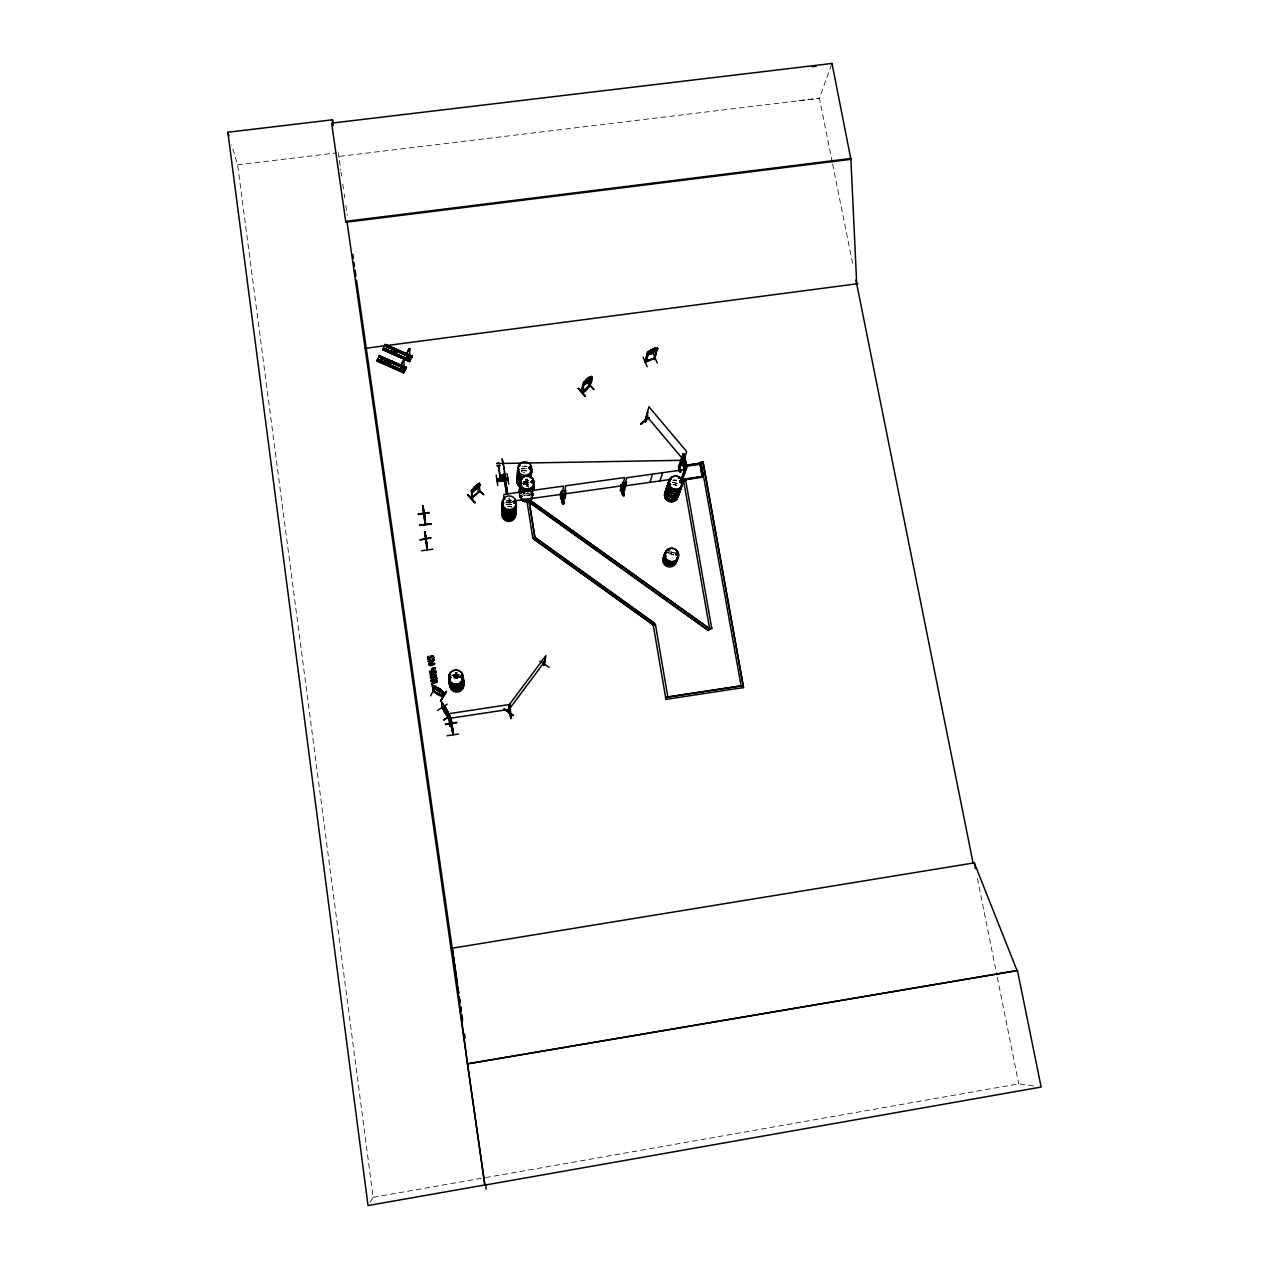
<?xml version="1.0" encoding="UTF-8"?>
<svg xmlns="http://www.w3.org/2000/svg" width="1269" height="1269" viewBox="0 0 1269 1269"><rect width="100%" height="100%" fill="white"/><g stroke="black" fill="none" stroke-linecap="round" stroke-linejoin="round"><path stroke-width="0.75" stroke-dasharray="5 3.75" d="M532.663 495.814L533.25 493.99M831.623 64.481L819.409 98.268L832.242 162.051M531.981 495.132L532.996 493.53A7.027 6.757 6.2 0 1 530.791 496.353L532.108 495.084M531.933 497.258L532.821 495.703A6.995 6.726 6.2 0 0 533.186 494.022M370.072 1202.266L373.134 1197.317L237.604 164.827L231.64 144.92M532.266 492.991L529.395 495.275M527.19 481.3L523.574 481.808L528.776 480.396L527.19 481.411M526.841 485.678L528.459 484.774A6.884 6.615 6.1 0 1 526.825 485.71M453.636 676.044L459.204 675.949A7.106 6.98 -10.9 0 0 453.699 676.091A7.217 7.091 -10.9 0 1 459.172 675.965M459.267 677.44A7.075 6.948 -11.1 0 0 453.858 677.535L459.33 677.392M453.953 678.804L457.633 678.249A7.027 6.9 -11.2 0 0 454.016 678.915M667.351 552.269L669.16 551.809M529.554 493.213L525.905 493.72A7.075 6.805 6.3 0 0 529.538 493.197A7.075 6.805 6.3 0 1 525.921 493.578M511.677 500.478L506.204 500.557A6.995 6.742 4.4 0 1 511.629 500.478A7.106 6.853 4.4 0 0 506.22 500.573M529.411 495.18L523.97 495.259M523.272 468.293L521.496 468.769A6.932 6.662 6.2 0 1 526.873 468.769L521.496 468.864A6.948 6.678 6.1 0 1 526.873 468.88M523.161 470.466L521.385 470.926A6.916 6.646 6.1 0 1 526.73 470.831M525.54 479.761L527.333 479.285M523.685 482.696L525.477 482.109M525.255 483.917L528.618 482.553A6.916 6.646 6.1 0 1 523.447 483.981L525.271 483.949L523.447 483.949M525.35 484.235L523.574 484.695A6.932 6.662 6.2 0 1 528.935 484.599L525.334 484.219M373.134 1197.317L485.091 1177.632M485.535 1177.616L1018.737 1083.837L1033.68 1085.978M505.681 502.127L511.534 501.303M237.604 164.827L336.333 152.899M339.6 156.373L819.409 98.268L798.947 100.616M457.094 672.792L455.174 672.824A7.281 7.138 -10.6 0 1 457.078 672.824A7.17 7.027 -10.6 0 0 455.19 672.871M455.619 676.996L457.506 676.964M673.633 554.807L668.414 553.538A6.884 6.678 21.3 0 1 673.569 554.902M508.012 500.081L509.852 500.065M509.789 502.032L506.141 502.635A6.948 6.71 4.4 0 1 511.534 502.556L509.789 502.112L511.597 502.476M507.79 506.22L511.407 506.632A7.011 6.773 4.3 0 0 507.79 506.252A6.9 6.662 4.3 0 1 511.359 506.632M523.145 470.434L524.985 470.418M673.046 480.142L674.902 480.142M525.477 482.204L527.333 482.093M672.3 482.283L677.535 483.568A6.884 6.599 19 0 0 672.332 482.426M459.077 674.632L455.317 674.172L451.859 675.711A7.122 6.98 -10.8 0 1 459.013 674.791A7.17 7.027 -10.8 0 0 451.938 675.742A7.138 6.995 -10.8 0 1 459.013 674.759A7.122 6.995 -10.8 0 0 451.954 675.742A7.154 7.027 -10.8 0 1 459.029 674.743M674.886 480.126L676.678 480.554A6.916 6.646 18.9 0 0 673.125 480.142M673.442 484.266L676.821 485.551A6.868 6.599 19 0 0 671.698 484.282M527.063 466.595L521.622 466.659A7.075 6.789 6.2 0 1 527.047 466.611A6.98 6.694 6.2 0 0 521.686 466.627M524.985 470.434L526.778 470.847M527.317 482.188L529.125 482.617M527.016 486.408L528.808 486.852L527.016 486.439A6.9 6.646 6.2 0 1 528.761 486.82M511.502 504.491L506.077 504.57A7.043 6.789 4.3 0 1 511.486 504.618M670.936 551.745L674.347 553.046A6.9 6.678 21.3 0 0 670.984 551.761L674.315 553.062M670.238 553.522L672.015 553.966M520.75 497.416L522.146 498.654A6.995 6.726 6.2 0 1 519.338 494.196L520.845 497.448M532.536 492.483L533.043 494.18M519.418 494.291L519.925 495.957M519.687 497.813L519.132 494.355M977.416 878.354L996.895 975.29M997.291 977.225L1018.737 1083.837M832.623 163.987L853.212 266.427M338.268 152.661L339.109 158.546M339.378 160.497L340.79 170.3M341.06 172.251L341.631 176.169M342.757 184.005L343.867 191.841M344.153 193.792L344.708 197.71M345.834 205.546L347.246 215.349M508.092 498.241A7.011 6.773 4.5 0 1 509.916 498.209M506.268 500.906A6.98 6.742 4.4 0 1 511.613 500.843M506.157 504.554A6.932 6.694 4.3 0 1 511.455 504.491M506.22 502.952A6.932 6.678 4.4 0 1 511.518 502.889M507.806 506.585A6.9 6.662 4.3 0 1 511.344 506.997M455.222 673.125A7.154 7.027 -10.7 0 1 457.094 673.093M453.715 676.345A7.106 6.98 -10.9 0 1 459.156 676.234M453.826 677.519A7.186 7.059 -11.1 0 1 459.315 677.408M672.998 480.507A6.916 6.631 18.9 0 1 676.536 480.919M673.347 484.631A6.868 6.583 19 0 1 676.663 485.9M673.395 484.393A6.98 6.694 19 0 1 676.774 485.678M672.269 482.632A6.868 6.583 19 0 1 677.376 483.87M527.333 479.159A7.075 6.789 6.2 0 1 525.556 479.634M527.301 478.936A6.98 6.694 6.2 0 1 525.54 479.412M528.38 484.457A6.884 6.615 6.1 0 1 526.857 485.345M523.034 472.702A6.884 6.615 6.1 0 1 524.827 472.671M528.554 482.22A6.916 6.646 6.1 0 1 523.462 483.6M521.416 471.275A6.916 6.646 6.1 0 1 526.714 471.211M525.62 480.19A7.075 6.805 6.3 0 1 527.46 480.174M532.155 492.8A6.932 6.678 6.2 0 1 524.034 495.005M523.764 482.664A6.932 6.678 6.2 0 1 529.078 482.601M532.123 493.118A6.932 6.678 6.2 0 1 522.431 494.482M523.748 482.997A6.932 6.678 6.2 0 1 529.046 482.934M523.574 484.821A7.027 6.757 6.2 0 1 528.951 484.758M532.869 493.26A6.932 6.662 6.2 0 1 530.743 496.036M522.32 496.147A6.932 6.662 6.2 0 1 521.004 494.926M527.016 486.55A6.995 6.726 6.2 0 1 528.776 486.979M533.123 493.768A6.9 6.646 6.2 0 1 531.822 496.972M522.178 498.32A6.9 6.646 6.2 0 1 519.449 493.942M532.869 494.117A6.821 6.583 6.1 0 1 532.901 495.83L532.917 495.83A6.884 6.631 6.1 0 0 532.409 492.483M667.351 552.602A6.884 6.662 21.3 0 1 674.172 553.363M527.476 480.031L525.62 480.047A7.075 6.805 6.3 0 1 527.476 480.047M522.289 496.48L520.893 495.227A7.027 6.757 6.2 0 0 522.241 496.465M523.589 481.57A6.932 6.662 6.2 0 0 528.681 480.19A6.948 6.678 6.1 0 1 523.589 481.728M519.338 494.291A6.821 6.583 6.1 0 0 519.862 497.654A6.884 6.631 6.1 0 1 519.275 494.323"/><path stroke-width="1.5" d="M496.163 475.098L497.781 485.567M507.743 478.239L496.877 479.872L507.759 478.35M500.081 477.318L499.685 474.241L500.097 476.858M500.383 477.287L498.463 465.596L499.685 474.717M427.701 657.818C426.971 656.263 429.747 655.613 428.478 657.215M501.953 476.319L502.127 480.332L502.048 475.447M502.254 475.225L502.746 476.351M403.907 368.565L404.843 368.502M502.714 479.174L503.047 475.431M502.603 501.541L503.016 505.205M502.207 476.509L501.794 475.288L503.016 475.114L502.889 480.221L502.841 479.27M485.948 1189.196L486.043 1185.468M404.732 369.39L404.827 368.629M506.648 493.879L503.825 476.589L504.396 473.496L507.521 494.022M504.808 499.161L503.809 499.304L503.936 494.434L563.436 486.106L561.707 499.034M406.762 355.13L407.111 353.321M505.617 482.331L507.505 493.942M409.379 356.763L410.522 357.208M409.681 348.753L409.601 356.002L408.047 359.127M507.029 473.575L508.679 484.171M484.853 1185.103L467.5 1063.85L1017.452 970.515L1041.151 1087.057L484.853 1185.103L347.056 222.091M507.965 479.587L497.067 480.999L507.949 479.412M679.47 467.182L684.213 453.652L682.896 453.826L685.419 467.991L680.961 480.317L703.248 477.176L700.837 463.09L685.339 465.39M396.245 351.846L395.246 350.403M433.903 657.945L433.697 659.452L432.951 658.976M700.932 464.2L683.452 466.659M703.248 477.001L700.821 463.534M422.91 506.014L424.147 514.944L423.545 513.548M425.401 523.177L425.21 524.414L424.369 515.579M509.694 712.131L508.552 711.703L509.789 711.512M451.574 724.71L450.257 715.986L449.226 716.144M451.288 721.982L452.985 734.799L450.923 723.742M450.035 721.014L448.893 713.67L510.233 704.406C506.49 724.012 511.233 703.978 509.012 707.515M508.853 712.337L509.345 710.83M509.139 711.148L508.568 711.941L509.662 711.703C508.568 684.213 513.422 741.033 509.234 708.102M410.522 357.271L410.141 357.16M426.828 548.922L427.383 549.715L425.575 536.819M510.788 717.286L509.377 708.165M708.435 630.519L529.3 502.08L527.174 502.381L529.284 502.318L708.435 630.519L709.768 628.647L711.893 628.329L709.672 628.821L530.537 500.668L709.672 628.821L683.658 481.03L685.736 480.729L711.782 628.504M529.284 502.318L534.883 537.517L654.487 623.285L534.899 537.295L532.758 537.818L534.883 537.517L529.284 502.318L530.569 500.43M513.326 715.304L503.841 709.292M655.438 624.491L653.234 624.982L533.63 538.96L653.313 624.808L655.438 624.491L667.811 696.887M645.239 361.395L646.444 361.411M430.445 656.961L430.239 658.659M430.397 657.691L431.27 655.74M431.174 657.85L432.443 656.517M501.969 479.27L501.858 480.142M561.691 490.817L562.754 491.04L561.691 490.817C558.36 495.053 562.373 500.795 560.755 498.384M561.802 498.654L560.739 498.336M562.659 493.229L564.531 503.587M578.315 388.362L585.39 396.451M539.864 660.99L549.033 667.32M561.437 493.435L562.706 503.841M563.579 498.32L564.832 497.86L563.912 498.416M565.546 492.134L564.546 498.114L563.753 497.971M564.737 498.527C566.846 495.989 564.308 488.676 565.895 490.595M582.582 391.661L583.994 382.191L582.661 391.582M404.51 369.009L404.034 368.962M543.846 665.337L544.179 661.323M544.766 659.801L545.051 658.754L543.909 665.242L544.544 664.242M544.528 664.591L545.908 655.581L509.456 704.454L509.107 711.909M590.006 385.998L588.943 386.347L589.942 380.557M584.343 382.461L583.502 383.095C575.238 405.081 595.97 382.873 591.544 376.401L589.403 386.522M585.802 383.936C579.362 386.49 592.115 381.223 591.481 377.924C591.957 373.276 583.962 381.668 583.391 383.175M593.654 389.424L586.357 381.826M400.766 365.964L403.796 359.984M403.764 361.126L403.78 359.873M404.081 360.602L403.859 367.249L402.305 370.374L400.845 366.598M684.181 455.983L685.117 456.491L686.656 451.51L648.887 406.73L645.017 421.514C646.508 421.641 645.271 420.658 647.872 414.598M645.112 421.038L645.588 421.752M680.977 480.221L685.419 467.896L683.674 453.905M685.99 467.293L682.246 477.636M686.132 467.769L681.39 480.824M677.091 554.886L677.535 553.918L676.536 553.712M681.104 481.3L681.691 482.696L680.057 482.648M675.885 553.903L675.838 554.712M669.477 483.775C671.745 484.615 668.414 482.632 669.778 484.06M679.74 481.95L680.406 481.141L680.581 482.648M648.776 351.814L647.761 352.195L645.287 362.093L646.222 361.855L648.776 351.941L647.618 351.862L645.144 361.76L654.994 357.731M648.126 353.163L646.238 361.03M647.158 366.725L643.161 357.144M653.202 353.401L657.199 363.013M621.556 489.882L620.287 490.357L621.445 489.897M621.54 490.532C617.86 492.721 624.602 479.65 622.476 482.68M656.755 348.88C652.044 373.958 656.01 346.485 657.612 348.547L657.39 350.181L650.204 354.146M621.334 490.675L623.396 482.157M621.429 490.548L624.729 477.525L565.609 485.805L563.88 498.701M657.453 348.214L654.804 358.048M532.948 481.982L532.108 482.696L531.489 481.617M531.188 482.093C533.773 485.361 532.98 478.334 531.108 482.141M519.529 469.546L518.418 469.562M518.418 475.796L518.402 476.621M513.501 501.778L513.437 502.603M515.04 501.62L514.357 502.889L513.977 501.509M515.468 502.572L515.055 501.366M521.797 483.441L521.099 482.934L521.385 483.759M520.338 490.294L520.893 489.342M528.618 467.42A6.98 6.694 6.2 0 1 529.934 468.642L529.252 467.627M528.665 467.484A7.075 6.789 6.2 0 1 529.998 468.705L530.712 467.975M623.523 490.024C625.284 491.357 622.254 488.089 625.395 482.347L626.458 482.569L624.443 490.675M515.975 506.125A6.995 6.757 4.4 0 1 507.378 513.644A6.995 6.757 4.4 0 1 503.428 503.063L502.841 503.967L503.777 503.254M503.174 510.487L502.873 509.44M460.282 676.916L460.473 675.838M461.408 675.631L461.63 677.154L460.679 675.949M462.63 680.184L462.566 681.263M623.412 490.088L626.743 477.731L685.498 469.498M620.636 484.964L623.016 495.481M648.871 417.485L640.559 423.941L649.284 417.739M626.394 482.204L623.365 490.342L624.507 490.373M449.369 678.09L450.622 678.074M501.889 479.317L502.112 480.221M503.032 476.256L502.936 475.447M622.27 485.329L624.047 495.798L622.349 485.202M645.049 420.959L647.698 412.124L645.604 422.085M409.538 350.656L409.586 348.531M410.775 357.81L411.013 356.811L410.061 358.128L410.775 356.7L410.426 359.317L410.061 358.128M650.014 482.331L652.52 474.114M376.972 360.904L403.796 372.785L376.941 360.967L379.621 355.542L378.86 357.081M377.305 360.253L377.765 359.317L402.781 370.437M382.762 349.673L409.538 361.538L382.73 349.736L385.189 344.422L412.139 356.208L411.489 357.43M382.889 349.276L383.539 348.118M384.745 345.517L385.189 344.422L412.155 356.177M403.764 372.848L406.429 367.407L379.399 355.891M404.065 372.229L377.067 360.317L403.954 372.356L404.573 371.198L379.177 360.84M380.589 357.985L405.62 369.041L406.413 367.439M409.506 361.586L411.965 356.399L409.157 354.543M410.109 360.174L409.649 361.189M410.125 360.237L385.268 349.007M659.959 480.935L662.608 472.702M443.214 708.197L442.675 707.103M442.247 707.626C441.58 706.31 442.722 701.884 441.564 702.756M655.264 358.144L645.54 362.109M645.334 361.364L654.027 358.239M390.455 362.982L389.98 363.822M423.497 513.945L425.194 524.303M424.909 523.082L425.67 524.113M426.003 542.561L426.701 543.782L426.003 540.245M682.992 453.953L678.629 466.516M401.591 363.838L400.75 366.392L402.511 370.469L404.065 367.344M407.412 352.465L406.857 355.336M681.976 464.803L683.785 460.235L682.167 464.866M433.126 658.484L432.713 659.594M684.737 467.325L683.991 469.403L684.737 467.325L683.483 460.282L496.734 463.534L498.78 462.899M831.623 64.481L832.004 63.45L331.637 123.141L345.834 222.249L850.896 159.323L832.004 63.45M681.865 480.19L686.418 467.849M560.486 498.765L561.659 498.527M682.341 479.888L686.719 467.801L684.213 453.652M683.658 481.03L685.736 480.729M471.465 498.352L472.528 498.019L471.894 489.882L471.465 498.495L479.46 491.389L471.878 498.479M478.699 492.007L479.317 490.929L471.465 498.447M449.765 720.776L450.971 720.522L450.067 721.173M701.011 462.233L703.089 461.948L701.011 462.233L741.08 685.752M700.71 464.137L700.869 463.09M702.915 476.335L682.087 480.126M383.317 348.436L410.315 359.936M384.634 345.866L411.711 357.081L384.935 345.231M385.062 345.009L411.822 356.859M407.19 352.385L409.11 348.785M405.636 369.009L380.652 357.874M406.207 367.756L379.415 355.653M409.982 360.618L384.967 349.609M405.001 369.057L404.684 370.564L405.017 367.978L405.398 369.136M475.875 485.741C470.577 490.77 479.016 487.867 475.78 485.662M508.758 711.719L509.329 711.005M509.694 711.163L509.567 706.341L508.948 707.182L509.884 706.579M401.75 362.855L404.002 359.968M407.555 351.497L408.364 349.863M503.904 473.876L504.443 476.97M401.083 370.485L403.494 366.44M403.241 366.17L406.143 367.011L406.032 367.883M401.337 370.627L403.415 365.805M406.841 359.222L408.475 356.748M409.808 356.097L408.253 359.206L406.651 355.257M405.255 368.073L404.303 369.406M409.554 360.428L382.873 349.213L409.697 361.11M411.886 355.748L409.808 360.586M397.578 350.038L395.246 354.574M382.159 356.986L379.796 361.522M385.602 350.418L387.933 345.755M387.41 351.227L389.742 346.564M386.696 358.984L384.333 363.537M440.517 691.304L438.535 689.717L440.216 690.035L439.328 689.13L432.634 686.672M442.849 692.414L439.597 691.589L442.96 692.477L438.011 687.957M442.167 695.317L441.342 690.907L442.453 691.034M443.103 696.237C446.942 692.795 434.093 684.53 442.484 691.05L443.214 696.015L433.427 690.955L432.555 685.768L439.074 688.528M442.722 691.637L439.471 690.955L432.523 686.624M446.434 691.573L440.549 701.186L446.45 691.589M440.581 701.122L445.895 691.304M436.742 689.67L434.474 688.052L434.236 686.64L435.743 686.688L432.443 685.704L433.237 686.703C428.652 694.952 457.126 701.424 434.061 691.668M433.237 686.703L432.507 685.894M430.508 695.904L435.822 686.085M440.502 691.304L435.6 688.766L437.377 689.115L435.473 687.608L439.248 689.559L435.933 687.846L436.885 687.386M434.236 691.827L433.586 690.907M436.044 689.178L432.586 686.513M437.25 689.543L436.013 688.306L437.091 688.084M439.645 691.637L432.729 687.338M438.36 690.114L439.391 690.368L438.202 688.655M675.806 553.903L676.663 553.3M676.234 553.776L676.789 554.854M442.342 707.705L443.278 707.975M460.282 676.076L460.663 675.647A7.122 6.98 -10.8 0 1 462.075 685.434A7.122 6.98 -10.8 0 1 452.113 686.926A7.17 7.027 -10.8 0 1 450.638 677.059A7.122 6.995 -10.8 0 0 452.097 686.83A7.138 6.995 -10.8 0 0 462.09 685.434A7.138 6.995 -10.8 0 0 460.631 675.631C464.057 674.378 461.17 679.898 460.282 676.329M703.089 461.948L743.586 687.544L666.035 699.346M530.902 468.324L529.347 468.737M430.223 658.548L428.525 658.5M451.336 721.379L452.811 730.5L450.86 719.063L451.098 720.776M513.231 715.51L504.174 708.768M471.322 490.913L476.811 484.679M476.779 488.47C459.949 503.666 490.072 474.987 476.858 488.549M478.127 485.773L472.861 490.659L473.987 487.122M654.566 623.095L653.234 624.982L665.955 699.489M509.567 711.274L509.043 711.957M509.155 709.276L545.02 661.149M533.614 539.198L534.899 537.295M408.967 349.324L409.792 348.626M743.079 685.577L665.591 697.363L741.144 685.879M404.399 371.452L377.559 359.539M582.63 391.312C578.029 395.769 593.178 381.255 588.943 386.347M467.658 494.736L474.907 502.952L467.674 494.878M475.336 502.397L467.611 494.783M427.352 549.461L426.336 541.34L426.701 543.782M666.32 555.949L665.511 556.044M430.714 659.341L428.732 659.817A1.903 1.856 -11.7 0 1 427.97 659.055L427.716 658.183M532.346 489.231L532.425 488.2M530.585 468.721L530.236 467.214M531.378 481.379L532.71 481.601M515.262 502.73L513.802 503.032M431.777 669.509L435.41 668.715L435.283 667.875L431.714 668.604M475.621 487.344L483.743 494.767L476.034 487.122M478.445 492.023L478.35 483.901L479.444 483.568M472.211 490.151L471.894 498.765M479.349 483.505L478.714 492.293M395.96 352.274L394.024 352.195M593.987 389.282L586.389 381.636M588.229 378.178L586.167 381.62L588.848 379.383L588.15 378.083M583.994 382.191L583.566 383.19M578.283 388.552L585.501 396.388L578.252 388.425M590.926 376.972L591.624 376.481M681.945 465.184L686.339 461.678M682.468 465.533L686.339 461.9M640.607 423.957L648.871 417.485M640.94 424.401L648.871 417.485M647.618 352.227L654.836 348.245M426.844 548.7L426.987 549.62M427.367 549.572L426.384 541.482M429.557 664.337L434.157 660.166L428.24 661.038L428.367 661.879C442.326 657.628 419.325 669.461 433.03 661.07M503.983 473.591L507.029 493.831M504.602 477.318L504.174 474.574M430.905 656.121L433.395 656.311M679.438 471.656L678.518 466.437L680.295 466.183M679.375 466.104L680.803 471.227M700.789 463.106L685.244 465.517M444.499 707.119L441.929 702.344L448.243 712.702L442.009 703.28M437.631 710.402L447.132 704.184M444.118 707.119L446.26 710.196M445.831 708.039L447.148 710.846L445.847 709.197M447.386 711.021C449.067 725.519 445.657 700.964 448.687 716.652L442.58 707.087M443.167 707.896C441.866 710.18 451.367 723.187 448.147 712.766M450.146 715.732L443.801 719.935L450.098 715.653M450.416 716.208L443.722 719.809M472.052 497.876L471.894 489.882M450.352 678.582L449.416 678.407M685.466 467.896L686.719 467.801M515.087 502.921L514.072 503.063M529.522 467.5L530.616 468.071M394.358 350.704L395.262 350.514M476.684 484.663L479.444 483.394L479.555 484.774M431.619 684.292L437.345 682.04L437.202 681.072L432.126 680.66L437.218 681.183M442.31 695.555L443.309 696.015M436.885 678.852L432.142 680.755L436.885 678.852L436.742 677.868L430.603 677.297L430.73 678.154C445.974 677.091 421.102 683.594 435.854 678.471L430.73 678.154M431.508 683.499C442.627 680.327 431.317 681.342 431.634 684.403M651.362 349.403L649.125 352.893L653.313 352.195L656.01 349.261L654.772 348.309L647.618 351.862M620.493 490.722L621.572 490.342M563.833 497.94L564.657 498.067M680.533 481.49L681.421 481.823M529.506 467.04L530.347 467.024M624.205 495.64L622.333 485.361M563.912 503.809L562.167 493.324M623.602 495.878L621.794 485.424M448.338 715.526L450.067 726.582M448.782 715.446L450.638 726.502M430.445 674.759L435.156 674.045M434.823 674.22L436.06 672.633M388.869 361.792L389.805 361.839M389.678 363.854L388.044 362.871M432.856 668.985L431.698 669.667L432.38 671.158L435.79 671.396L429.62 672.316L435.79 671.396M484.853 1184.96L368.026 1205.55L227.849 132.246L332.415 119.794L333.097 123.664M1017.452 970.515L467.5 1063.85L452.208 948.213L457.332 983.507M973.069 862.888L974.259 862.698L975.464 868.662M450.955 948.419L974.291 862.857L1017.04 970.547M449.289 716.541L450.321 716.382M450.955 720.982L449.797 720.998M974.291 862.857L973.101 863.047L855.925 279.957M447.164 735.734L458.426 734.021M423.576 514.516L423.053 506.125M423.323 508.346L424.75 516.784L422.942 506.141M423.735 510.963L424.036 513.58M424.623 516.816L422.545 506.188M449.543 718.365L509.916 709.228M451.304 722.093L450.86 719.063M451.256 720.776L451.732 723.156M451.542 721.871L450.828 719.824L451.97 724.758M445.546 724.567L456.792 722.854M445.451 723.996L456.697 722.283M451.478 724.329L450.987 720.411L452.89 731.943L452.494 731.134M452.113 725.805L452.398 730.436M452.256 727.486L453.112 732.625L451.954 726.582M452.034 728.089L453.001 731.801M452.652 729.501L452.224 728.454M431.444 672.602L431.634 673.95L430.334 674.029L431.634 673.95M435.997 672.348L432.253 673.855L434.347 673.427M430.365 675.869L430.492 676.805L431.127 675.758M431.904 675.806L436.33 675.029L432.015 676.536L436.457 675.869L436.33 675.029M430.492 676.805L431.27 676.694M430.984 524.129L419.865 525.033L430.984 524.16M428.272 661.149L434.157 660.166M429.572 664.448C442.024 660.499 429.081 668.953 428.684 664.084M432.428 668.414L435.283 667.875M429.493 671.475C434.617 671.475 428.827 670.397 429.62 672.316M435.679 670.555L432.38 671.158M504.745 498.796L503.809 499.304M626.458 482.569L625.395 482.347M418.183 514.008L429.176 512.406M502.603 501.699L503.143 508.806M418.262 514.595L429.239 512.819M424.163 516.721L424.02 511.978L424.449 514.897M621.398 490.342L620.668 490.5M421.705 550.714L432.761 549.191M515.436 500.763L562.31 494.18M564.451 493.879L622.651 485.71M624.649 485.9L671.222 479.349M678.741 478.302L682.5 477.778M681.707 479.317L703.121 476.351M426.067 539.848L424.941 531.743L425.194 534.281M425.099 532.742L424.449 531.965M425.401 535.629L425.797 537.596M420.134 539.975L431.079 537.818L420.102 539.769M426.416 542.64L425.083 532.679M502.572 474.844L502.746 476.018M503.206 476.287L502.064 476.303M496.782 479.285L507.679 477.81M506.347 485.868L505.744 482.315M686.148 468.118L683.817 453.699L679.201 466.326L680.121 471.529M365.075 348.388L857.828 283.685M345.676 221.361L851.309 158.387M812.334 66.654L816.205 66.226M544.258 664.115L543.941 665.051M562.722 503.967L560.914 493.467L562.611 504.015M563.166 503.904L561.39 493.419M622.54 495.544L620.589 485.139M682.69 480.031L682.072 476.573M683.579 453.763L686.196 468.118M676.631 553.252L677.44 553.458M676.996 555.235L675.917 554.648M680.628 481.046L681.881 481.919M434.363 687.449L435.886 687.512M476.763 484.758L478.112 484.806M395.135 352.687L394.247 352.417M389.361 363.917L388.473 363.648M431.19 681.279L436.282 681.707L431.19 681.279L431.048 680.39M430.619 677.408L436.758 677.979M654.788 348.134L657.739 348.483L654.772 348.309M432.126 655.581L433.126 656.057M582.154 392.2L589.847 385.602M429.366 660.007L428.7 659.706A1.903 1.856 -11.7 0 1 427.954 658.944L427.812 658.579M514.516 501.429L515.452 502.001M442.469 695.507L441.533 690.558M440.977 690.685L434.331 687.243M438.947 690.812L441.104 691.478L439.09 688.417M423.957 513.771L425.575 524.24L424.179 514.421M409.046 355.431L411.759 356.637M391.772 349.023L407.825 356.129M391.709 349.134L407.793 356.224M379.241 360.729L404.272 371.817M437.028 688.195L438.138 688.766M441.342 690.907L442.262 691.383M436.298 689.765L439.708 691.526M426.955 549.747L424.941 531.743M444.61 705.992L446.085 709.038L445.086 707.198M439.566 690.812L437.995 689.543M439.217 689.226L441.009 690.875M471.164 490.548L471.545 492.182M591.481 377.924L588.515 381.715M589.228 377.131L590.101 378.765L584.739 383.222L586.373 379.368M646.46 415.915L682.421 458.569M442.516 703.264L443.278 708.308M447.053 711.243L447.608 712.099M448.211 715.573L448.703 716.509M442.262 707.563L448.116 716.731M653.551 348.816L654.201 350.561L650.918 351.783L652.44 349.229M653.551 352.877L650.251 354.257L647.396 353.861M433.586 656.501L433.871 657.485M451.034 724.599L450.352 719.301M532.599 487.994L532.742 488.264A6.916 6.662 6.2 0 1 533.25 489.834M227.849 132.246L228.928 135.862M428.541 658.627L428.383 657.564M505.379 479.777L504.697 475.463M506.617 487.391L506.188 485.392L506.553 489.374M506.823 489.279L506.537 487.883L507.172 491.309M503.507 465.406L502.112 458.918L503.825 467.262M702.994 462.202L743.46 687.703M432.443 685.704L433.126 691.319M684.292 469.356L682.738 462.392L683.991 469.403M433.427 686.37L434.331 691.431M680.723 472.274L679.534 466.072L680.565 472.131M678.598 466.405L679.518 471.608M424.132 513.025L424.306 513.913M432.015 676.536L436.457 675.869M507.172 490.595L507.6 494.022M507.124 493.133L507.108 492.546M424.306 514.215L424.576 515.848M381.62 362.331L383.968 357.779M425.321 534.265L425.369 534.582M386.744 364.615L389.107 360.063M527.174 502.381L532.758 537.818M441.929 702.344L442.722 708.388M504.015 473.559L507.092 492.721M503.952 476.287L506.648 493.609M503.016 475.114L503.206 476.383M424.068 513.691L424.227 514.706M451.701 723.758L452.494 729.167M419.88 525.065L430.905 523.637M390.106 352.306L392.454 347.769M503.809 466.675L504.126 469.276M451.859 725.979L452.05 727.296M424.845 531.917L425.115 532.917M425.194 534.186L426.4 542.513M452.668 729.58L451.574 722.838M424.988 532.948L426.4 541.673M432.047 672.396L432.253 673.855M430.334 674.029L430.461 674.87M457.903 987.425L458.759 993.31M459.33 997.228L459.901 1001.146M460.758 1007.031L461.329 1010.949M461.9 1014.867L462.471 1018.801M352.845 254.514L353.416 258.432M353.972 262.35L354.543 266.268M355.098 270.186L355.939 276.071M356.494 279.989L458.648 993.151M459.204 996.895L460.044 1002.922M460.599 1006.698L461.17 1010.743M462.011 1016.485L462.566 1020.514M464.533 1034.108L465.088 1038.105M332.415 119.794L333.239 125.583M504.174 469.102L504.507 471.529M403.891 372.325L404.065 371.833M452.446 730.008L452.716 731.816M451.367 720.633L451.478 721.474M504.396 471.307L504.792 473.813M504.634 473.21L504.999 475.78M504.808 474.86L505.141 478.302M479.587 491.182L479.079 483.235M850.896 159.323L856.702 283.828M504.919 476.145L504.935 476.954M479.444 483.394L479.508 491.706M513.215 501.683A6.995 6.757 4.4 0 1 514.532 502.921M516.086 505.871A7.106 6.853 4.4 0 1 507.362 513.501A7.106 6.853 4.4 0 1 503.349 502.762M513.279 501.366A7.106 6.853 4.4 0 1 514.611 502.619A7.011 6.757 4.4 0 0 513.231 501.318M515.88 507.806A6.964 6.71 4.4 0 1 507.33 515.293A6.964 6.71 4.4 0 1 503.396 504.761M514.722 500.43A7.138 6.884 4.5 0 1 514.072 509.71A7.138 6.884 4.5 0 1 504.427 509.821A7.138 6.884 4.5 0 1 503.412 500.573M515.991 505.76A7.011 6.757 4.4 0 1 507.394 513.295A7.011 6.757 4.4 0 1 503.444 502.698M514.627 500.732A7.027 6.773 4.5 0 1 513.993 509.868A7.027 6.773 4.5 0 1 504.491 509.995A7.027 6.773 4.5 0 1 503.476 500.874M514.643 500.367A7.043 6.789 4.5 0 1 514.008 509.503A7.043 6.789 4.5 0 1 504.507 509.63A7.043 6.789 4.5 0 1 503.492 500.509M515.674 512.216A6.916 6.678 4.3 0 1 508.964 519.862A6.916 6.678 4.3 0 1 501.953 512.39M502.397 510.709A6.916 6.678 4.3 0 1 503.27 509.186M515.769 511.962A7.011 6.773 4.3 0 1 507.156 519.513A7.011 6.773 4.3 0 1 503.19 508.901M515.563 513.85A6.884 6.646 4.3 0 1 508.012 521.416A6.884 6.646 4.3 0 1 502.365 512.359M515.864 508.123A6.964 6.71 4.4 0 1 507.314 515.611A6.964 6.71 4.4 0 1 503.381 505.078M515.88 509.964A7.043 6.789 4.3 0 1 507.219 517.53A7.043 6.789 4.3 0 1 503.254 506.87M515.69 511.851A6.916 6.678 4.3 0 1 507.188 519.307A6.916 6.678 4.3 0 1 503.285 508.837M515.801 509.741A6.948 6.71 4.3 0 1 507.251 517.213A6.948 6.71 4.3 0 1 503.333 506.696M461.868 675.679A7.17 7.043 -10.7 0 1 461.599 684.737A7.17 7.043 -10.7 0 1 452.478 686.101A7.281 7.138 -10.6 0 1 449.48 677.313A7.186 7.043 -10.6 0 0 452.446 685.863A7.186 7.043 -10.6 0 0 461.583 684.499A7.186 7.043 -10.6 0 0 461.853 675.425M449.591 677.503A7.17 7.043 -10.7 0 0 452.478 686.101A7.281 7.138 -10.6 0 0 461.662 684.641A7.281 7.138 -10.6 0 0 461.932 675.457M460.647 675.568A7.17 7.027 -10.8 0 1 462.106 685.403A7.154 7.027 -10.8 0 1 452.097 686.957A7.154 7.027 -10.8 0 1 450.638 677.123A7.122 6.98 -10.8 0 0 452.113 686.926A7.17 7.027 -10.8 0 0 462.106 685.403A7.154 7.027 -10.8 0 0 460.647 675.631A7.122 6.995 -10.8 0 1 462.059 685.339A7.122 6.995 -10.8 0 1 452.097 686.83A7.138 6.995 -10.8 0 1 450.669 677.123M462.788 675.584A7.313 7.17 -10.5 0 1 460.092 684.435A7.313 7.17 -10.5 0 1 450.749 683.42A7.313 7.17 -10.5 0 1 450.225 674.204A7.217 7.075 -10.5 0 0 450.812 683.261A7.217 7.075 -10.5 0 0 460.028 684.277A7.217 7.075 -10.5 0 0 462.693 675.536M462.709 675.79A7.202 7.075 -10.5 0 1 456.19 685.704A7.202 7.075 -10.5 0 1 449.4 676.044M450.067 681.374A7.091 6.964 -11.1 0 0 452.922 689.86A7.091 6.964 -11.1 0 0 461.932 688.512A7.091 6.964 -11.1 0 0 462.202 679.549A7.186 7.059 -11.1 0 1 462.011 688.655A7.186 7.059 -11.1 0 1 452.874 690.019A7.186 7.059 -11.1 0 1 449.987 681.421M462.297 680.914A7.027 6.9 -11.2 0 1 458.696 691.875A7.027 6.9 -11.2 0 1 449.813 684.467M462.17 678.138A7.217 7.091 -10.9 0 1 461.884 687.259A7.217 7.091 -10.9 0 1 452.716 688.623A7.217 7.091 -10.9 0 1 449.813 679.994A7.122 6.995 -10.9 0 0 452.747 688.464A7.122 6.995 -10.9 0 0 461.805 687.116A7.122 6.995 -10.9 0 0 462.09 678.122M462.106 678.36A7.122 6.98 -10.9 0 1 461.837 687.354A7.122 6.98 -10.9 0 1 452.779 688.702A7.122 6.98 -10.9 0 1 449.924 680.184M681.088 486.011A7.027 6.742 18.9 0 1 676.551 493.419A7.027 6.742 18.9 0 1 668.113 490.183A7.027 6.742 18.9 0 1 669.731 481.665M680.343 489.771A6.916 6.646 19 0 1 671.095 495.196A6.916 6.646 19 0 1 667.875 484.996M670.492 479.396A7.059 6.773 18.9 0 0 671.713 490.691A6.964 6.678 18.9 0 0 681.834 485.662A7.059 6.773 18.9 0 1 671.713 490.691A6.964 6.678 18.9 0 1 670.508 479.603M680.39 480.539A7.059 6.773 18.9 0 1 681.913 483.775M681.088 485.773A6.932 6.662 18.9 0 1 676.615 493.086A6.932 6.662 18.9 0 1 668.287 489.897A6.932 6.662 18.9 0 1 669.873 481.49M680.263 480.729A6.964 6.678 18.9 0 1 681.231 482.22M681.976 485.281A6.964 6.678 18.9 0 1 671.84 490.357A6.964 6.678 18.9 0 1 670.651 479.222M680.406 480.348A6.964 6.678 18.9 0 1 681.913 483.537M678.804 492.293A6.948 6.662 19 0 1 670.444 499.748A6.948 6.662 19 0 1 666.352 489.247A6.948 6.678 19 0 0 670.492 499.637A6.948 6.678 19 0 0 678.836 492.182M680.263 489.945A6.884 6.615 19 0 1 671.047 495.338A6.884 6.615 19 0 1 667.827 485.202M679.597 490.104A6.98 6.694 19 0 1 675.092 497.464A6.98 6.694 19 0 1 666.717 494.26A6.98 6.694 19 0 1 668.319 485.789M679.534 491.975A6.884 6.599 19 0 1 669.509 496.988A6.884 6.599 19 0 1 668.335 485.995M679.597 489.882A6.884 6.615 19 0 1 675.156 497.131A6.884 6.615 19 0 1 666.891 493.974A6.884 6.615 19 0 1 668.462 485.615M530.093 466.31A6.995 6.726 6.2 0 1 527.46 476.652M523.875 477.16A6.995 6.726 6.2 0 1 518.117 467.975M519.005 466.437A6.995 6.726 6.2 0 1 520.258 465.184M530.95 470.228A7.075 6.789 6.2 0 1 530.172 476.985M521.924 479.222A7.075 6.789 6.2 0 1 518.799 468.848M530.156 466.516A7.091 6.821 6.2 0 1 529.062 476.081M523.843 477.493A7.091 6.821 6.2 0 1 518.022 468.198M518.91 466.643A7.091 6.821 6.2 0 1 520.195 465.374M520.258 480.285A6.932 6.662 6.2 0 1 518.767 470.958M530.87 470.133A6.98 6.694 6.2 0 1 530.109 476.795M521.956 479A6.98 6.694 6.2 0 1 518.006 470.291M520.227 480.443A6.948 6.678 6.1 0 1 518.751 471.069M521.718 483.172A6.916 6.646 6.1 0 1 518.656 473.02M531.061 476.049A6.916 6.646 6.1 0 1 531.092 477.778M521.591 485.392A6.868 6.615 6.1 0 1 518.545 475.288M521.686 483.537A6.9 6.631 6.1 0 1 518.64 473.4M521.559 485.757A6.868 6.599 6.1 0 1 518.529 475.669M517.149 480.586A6.837 6.567 6.1 0 0 519.893 486.63A6.821 6.551 6.1 0 1 517.165 480.602A6.853 6.599 6.1 0 0 519.878 486.773M518.45 477.43A6.837 6.567 6.1 0 0 517.578 478.921A6.821 6.551 6.1 0 1 518.45 477.445A6.853 6.599 6.1 0 0 517.546 479.047M532.377 480.443A7.106 6.837 6.3 0 1 531.759 489.66A7.106 6.837 6.3 0 1 522.146 489.786A7.106 6.837 6.3 0 1 521.115 480.586M533.757 483.838A7.011 6.742 6.3 0 1 527.904 491.484M522.685 490.215A7.011 6.742 6.3 0 1 521.194 480.777M532.298 480.634A7.011 6.742 6.3 0 1 533.25 482.141M521.131 480.459A7.106 6.837 6.3 0 0 522.162 489.66A7.106 6.837 6.3 0 0 531.759 489.548A7.106 6.837 6.3 0 0 532.393 480.332A7.011 6.742 6.3 0 1 531.711 489.358A7.011 6.742 6.3 0 1 522.225 489.469A7.011 6.742 6.3 0 1 521.21 480.396M533.678 485.948A7.075 6.805 6.3 0 1 531.108 492.277M524.113 493.26A7.075 6.805 6.3 0 1 520.988 482.854M533.599 485.71A6.98 6.726 6.3 0 1 531.077 491.96M524.176 492.927A6.98 6.726 6.3 0 1 521.083 482.664M533.408 487.835A6.932 6.678 6.2 0 1 533.028 491.277M521.147 492.943A6.932 6.678 6.2 0 1 519.655 488.01M520.1 486.328A6.932 6.678 6.2 0 1 520.972 484.806M530.616 498.527A6.995 6.726 6.2 0 1 523.716 499.494M519.307 492.435A6.995 6.726 6.2 0 1 519.735 490.738M520.75 499.225A6.884 6.631 6.1 0 0 532.536 497.559A6.853 6.599 6.1 0 1 520.766 499.161M530.585 498.209A6.9 6.646 6.2 0 1 523.764 499.177M519.418 492.213A6.9 6.646 6.2 0 1 519.846 490.532M520.084 493.419A6.916 6.662 6.2 0 1 519.973 488.327M521.147 493.244A6.9 6.646 6.2 0 1 519.671 488.343M520.1 486.661A6.9 6.646 6.2 0 1 520.972 485.155M533.361 488.168A6.9 6.646 6.2 0 1 533.392 489.913M519.973 493.704A7.027 6.757 6.2 0 1 519.862 488.533M532.821 488.375A7.027 6.757 6.2 0 1 533.329 490.072M676.98 557.757A6.9 6.678 21.3 0 1 672.522 565.102A6.9 6.678 21.3 0 1 664.242 561.929A6.9 6.678 21.3 0 1 665.828 553.474M676.409 561.104A6.884 6.662 21.3 0 1 667.193 566.561A6.884 6.662 21.3 0 1 663.973 556.345M676.298 552.634A6.932 6.71 21.2 0 1 675.394 562.104A6.932 6.71 21.2 0 1 665.67 561.009A7.027 6.805 21.2 0 1 666.606 551.254M666.574 551.539A6.932 6.71 21.2 0 0 665.67 561.009A7.027 6.805 21.2 0 0 675.536 561.961A7.027 6.805 21.2 0 0 676.456 552.364M676.789 560.882A6.9 6.678 21.3 0 1 666.368 563.817A6.9 6.678 21.3 0 1 665.955 553.157M677.123 557.44A6.9 6.678 21.3 0 1 677.186 559.185M668.144 550.334A7.027 6.805 21.2 0 1 669.889 549.858M654.423 358.429L654.423 358.429M378.971 356.748L405.969 368.327L378.987 356.7M379.32 356.177L406.096 368.105L379.32 356.177M497.147 465.771L499.827 465.485L497.147 465.771M394.849 348.705L392.533 353.496L394.865 348.832M391.804 361.142L389.488 365.948L391.804 361.142M699.917 463.439L702.36 477.303L699.98 463.423M683.594 474.194L682.674 474.701L683.594 474.194M508.028 480.031L497.147 481.554L508.028 480.079M505.03 508.187A7.059 6.805 4.5 0 0 516.245 503.523A7.059 6.805 4.5 0 0 506.394 496.48A7.059 6.805 4.5 0 0 505.03 508.187M453.271 683.769A7.233 7.106 -10.4 0 0 463.106 676.076A7.233 7.106 -10.4 0 0 451.463 671.602A7.249 7.106 -10.4 0 0 453.271 683.832A7.249 7.106 -10.4 0 0 463.122 676.123A7.249 7.106 -10.4 0 0 451.463 671.65A7.233 7.106 -10.4 0 0 453.271 683.769M670.349 486.868A6.995 6.71 18.9 0 0 682.246 485.186A6.995 6.71 18.9 0 0 674.537 476.018A6.995 6.71 18.9 0 0 670.349 486.868M670.333 486.963A6.98 6.694 18.9 0 0 682.183 485.281A6.98 6.694 18.9 0 0 674.489 476.145A6.98 6.694 18.9 0 0 670.333 486.963M668.937 501.318A6.837 6.567 19 0 0 678.074 495.973A6.805 6.535 19 0 1 668.937 501.303A6.837 6.567 19 0 1 665.749 491.246A6.805 6.535 19 0 0 668.937 501.303M520.607 473.924A7.027 6.742 6.2 0 0 531.743 469.308A7.027 6.742 6.2 0 0 521.924 462.313A7.027 6.742 6.2 0 0 520.607 473.924M530.807 477.414A6.932 6.662 6.2 0 0 531.203 474.003A6.948 6.678 6.1 0 1 530.823 477.556M522.828 487.962A7.043 6.773 6.3 0 0 533.979 483.315A7.043 6.773 6.3 0 0 524.16 476.303A7.043 6.773 6.3 0 0 522.828 487.962M522.828 488.137A7.027 6.757 6.3 0 0 533.948 483.521A7.027 6.757 6.3 0 0 524.145 476.525A7.027 6.757 6.3 0 0 522.828 488.137M665.432 557.63A6.98 6.742 21.2 0 0 677.392 558.979A6.98 6.742 21.2 0 0 672.364 548.208A6.98 6.742 21.2 0 0 665.432 557.63M665.416 557.726A6.948 6.71 21.2 0 0 677.345 559.058A6.948 6.71 21.2 0 0 672.332 548.335A6.948 6.71 21.2 0 0 665.416 557.726"/></g></svg>
